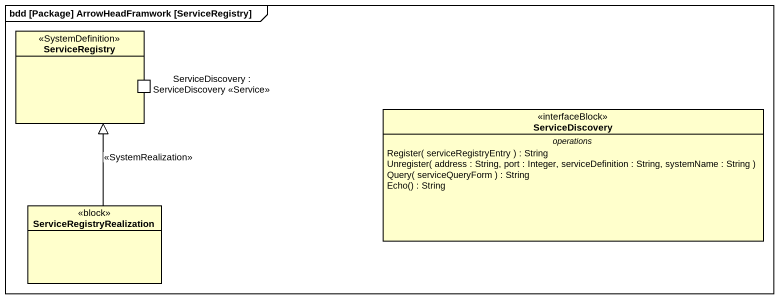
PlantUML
@startuml
mainframe bdd [Package] ArrowHeadFramwork [ServiceRegistry]
allowmixing
hide circle
hide empty members
rectangle ServiceRegistry <<SystemDefinition>> {
  port "ServiceDiscovery : ServiceDiscovery <<Service>>" as ServiceDiscovery
}
class "ServiceDiscovery" as ServiceDiscovery_2 <<interfaceBlock>> {
  -- operations --
  Register( serviceRegistryEntry ) : String
  Unregister( address : String, port : Integer, serviceDefinition : String, systemName : String )
  Query( serviceQueryForm ) : String
  Echo() : String
}
class ServiceRegistryRealization <<block>>
ServiceRegistryRealization -up-|> ServiceRegistry : <<SystemRealization>>
@enduml
